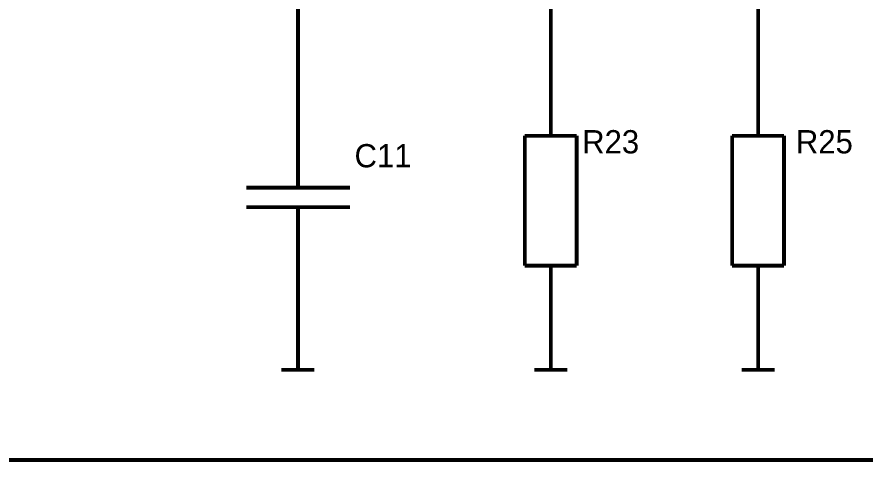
# Model space of a CAD drawing. Header units: inches. Extents: x 0 to 420, y 0 to 297.
# Drawn here: x 300.8 to 366.2, y 108.9 to 143.2 of the extents above; entities that cross this region are included whole.
import ezdxf

# ---------------------------------------------------------------- set-up
doc = ezdxf.new("R2010")
doc.units = ezdxf.units.IN
doc.layers.add('Sheet', color=255, linetype='Continuous')

msp = doc.modelspace()

# ---------------------------------------------------------------- linework, layer by layer
at = {"layer": 'Sheet', "const_width": 0.3}
for points in [[(322.47, 134.99), (322.47, 153.989), (322.47, 160.991)], [(341.967, 153.989), (341.967, 138.989)], [(375.451, 109), (90.061, 109), (90.061, 148.993), (84.551, 148.993)], [(357.959, 143.997), (357.959, 138.989)], [(341.967, 133.993), (341.967, 138.989)], [(357.959, 133.993), (357.959, 138.989)], [(322.47, 129.994), (322.47, 134.99)], [(343.96, 133.993), (339.962, 133.993)], [(339.962, 133.993), (339.962, 123.989)], [(343.96, 123.989), (343.96, 133.993)], [(359.952, 133.993), (355.954, 133.993)], [(355.954, 133.993), (355.954, 123.989)], [(359.952, 123.989), (359.952, 133.993)], [(318.472, 129.994), (326.468, 129.994)], [(318.472, 128.492), (326.468, 128.492)], [(322.47, 128.492), (322.47, 123.496)], [(322.47, 118.5), (322.47, 123.496)], [(339.962, 123.989), (343.96, 123.989)], [(341.967, 123.989), (341.967, 118.993)], [(355.954, 123.989), (359.952, 123.989)], [(357.959, 123.989), (357.959, 118.993)], [(341.967, 118.993), (341.967, 118.5)], [(357.959, 118.5), (357.959, 118.993)], [(322.47, 118.5), (322.47, 115.957)], [(341.967, 118.5), (341.967, 115.957)], [(357.959, 118.5), (357.959, 115.957)], [(321.193, 115.957), (323.735, 115.957)], [(340.69, 115.957), (343.232, 115.957)], [(356.682, 115.957), (359.224, 115.957)]]:
    msp.add_lwpolyline(points, dxfattribs=at)

# ---------------------------------------------------------------- texts
at = {"layer": 'Sheet'}
for s, p in [('R23', (344.386, 132.637)), ('R25', (360.87, 132.637)), ('C11', (326.826, 131.562))]:
    msp.add_text(s, height=1.7924, dxfattribs=at).set_placement(p)

doc.saveas('drawing.dxf')
